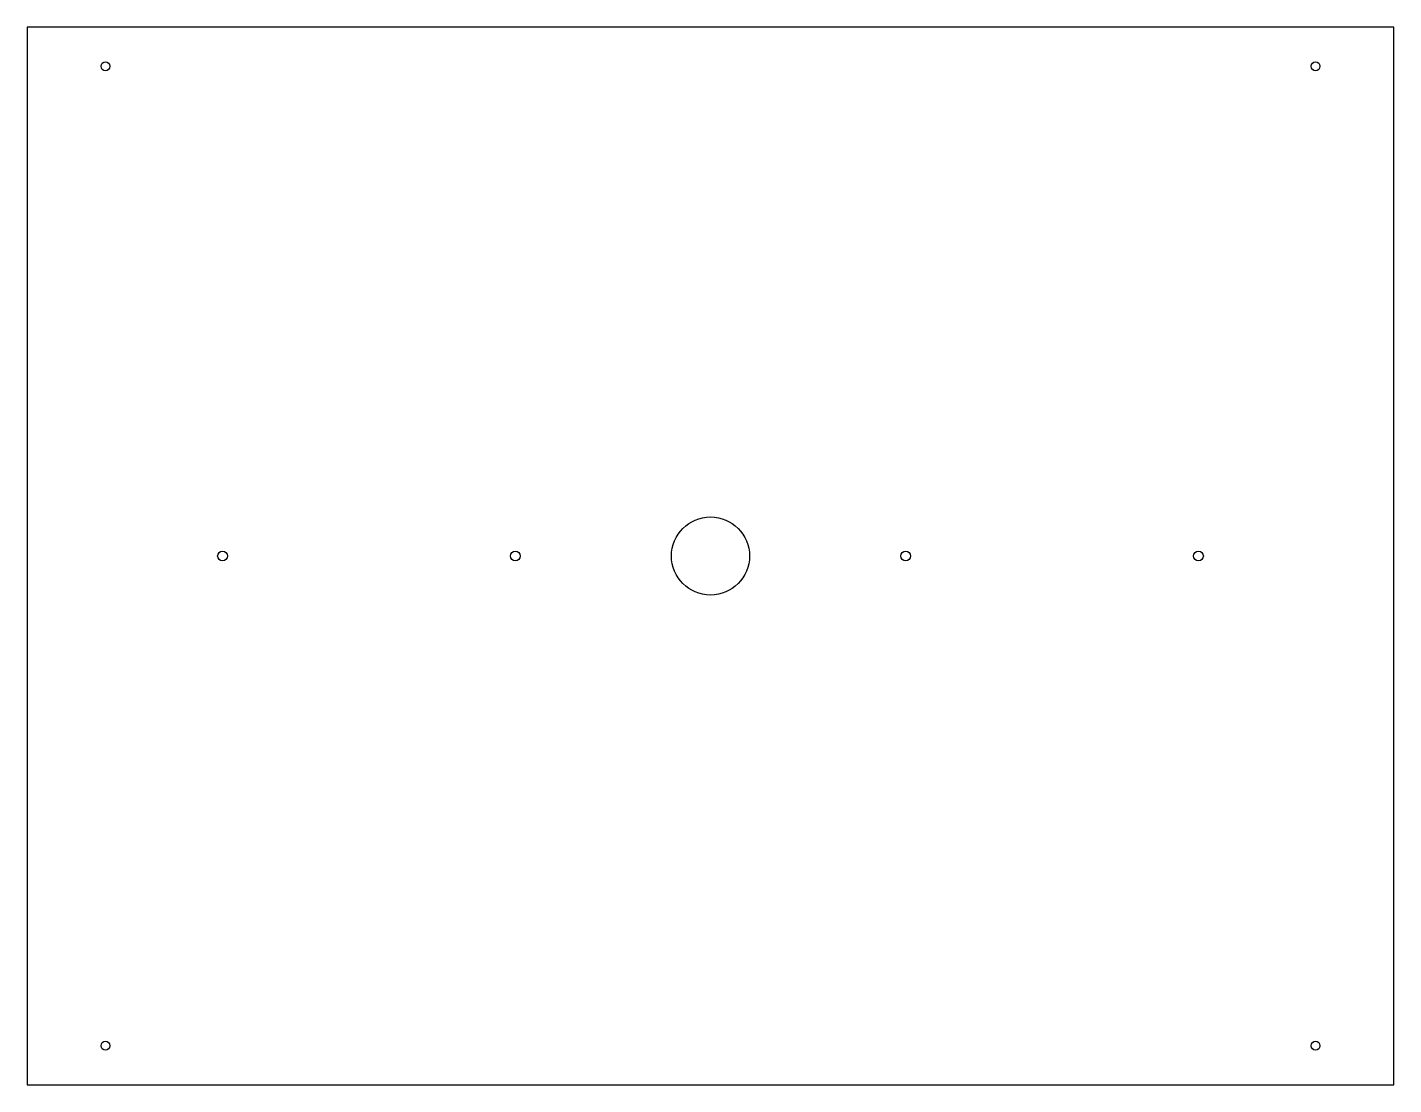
# Model space of a CAD drawing. Header units: metres. Extents: x 0 to 700, y 0 to 542.
import ezdxf

# ---------------------------------------------------------------- set-up
doc = ezdxf.new("R2010")
doc.units = ezdxf.units.M

msp = doc.modelspace()

# ---------------------------------------------------------------- linework, layer by layer
for p, q in [((700, 542), (0, 542)), ((0, 542), (0, 0)), ((700, 0), (700, 542)), ((0, 0), (700, 0))]:
    msp.add_line(p, q)
for centre, radius in [((40, 522), 2.25), ((660, 522), 2.25), ((350, 271), 20), ((100, 271), 2.5), ((250, 271), 2.5), ((450, 271), 2.5), ((600, 271), 2.5), ((40, 20), 2.25), ((660, 20), 2.25)]:
    msp.add_circle(centre, radius)

doc.saveas('drawing.dxf')
